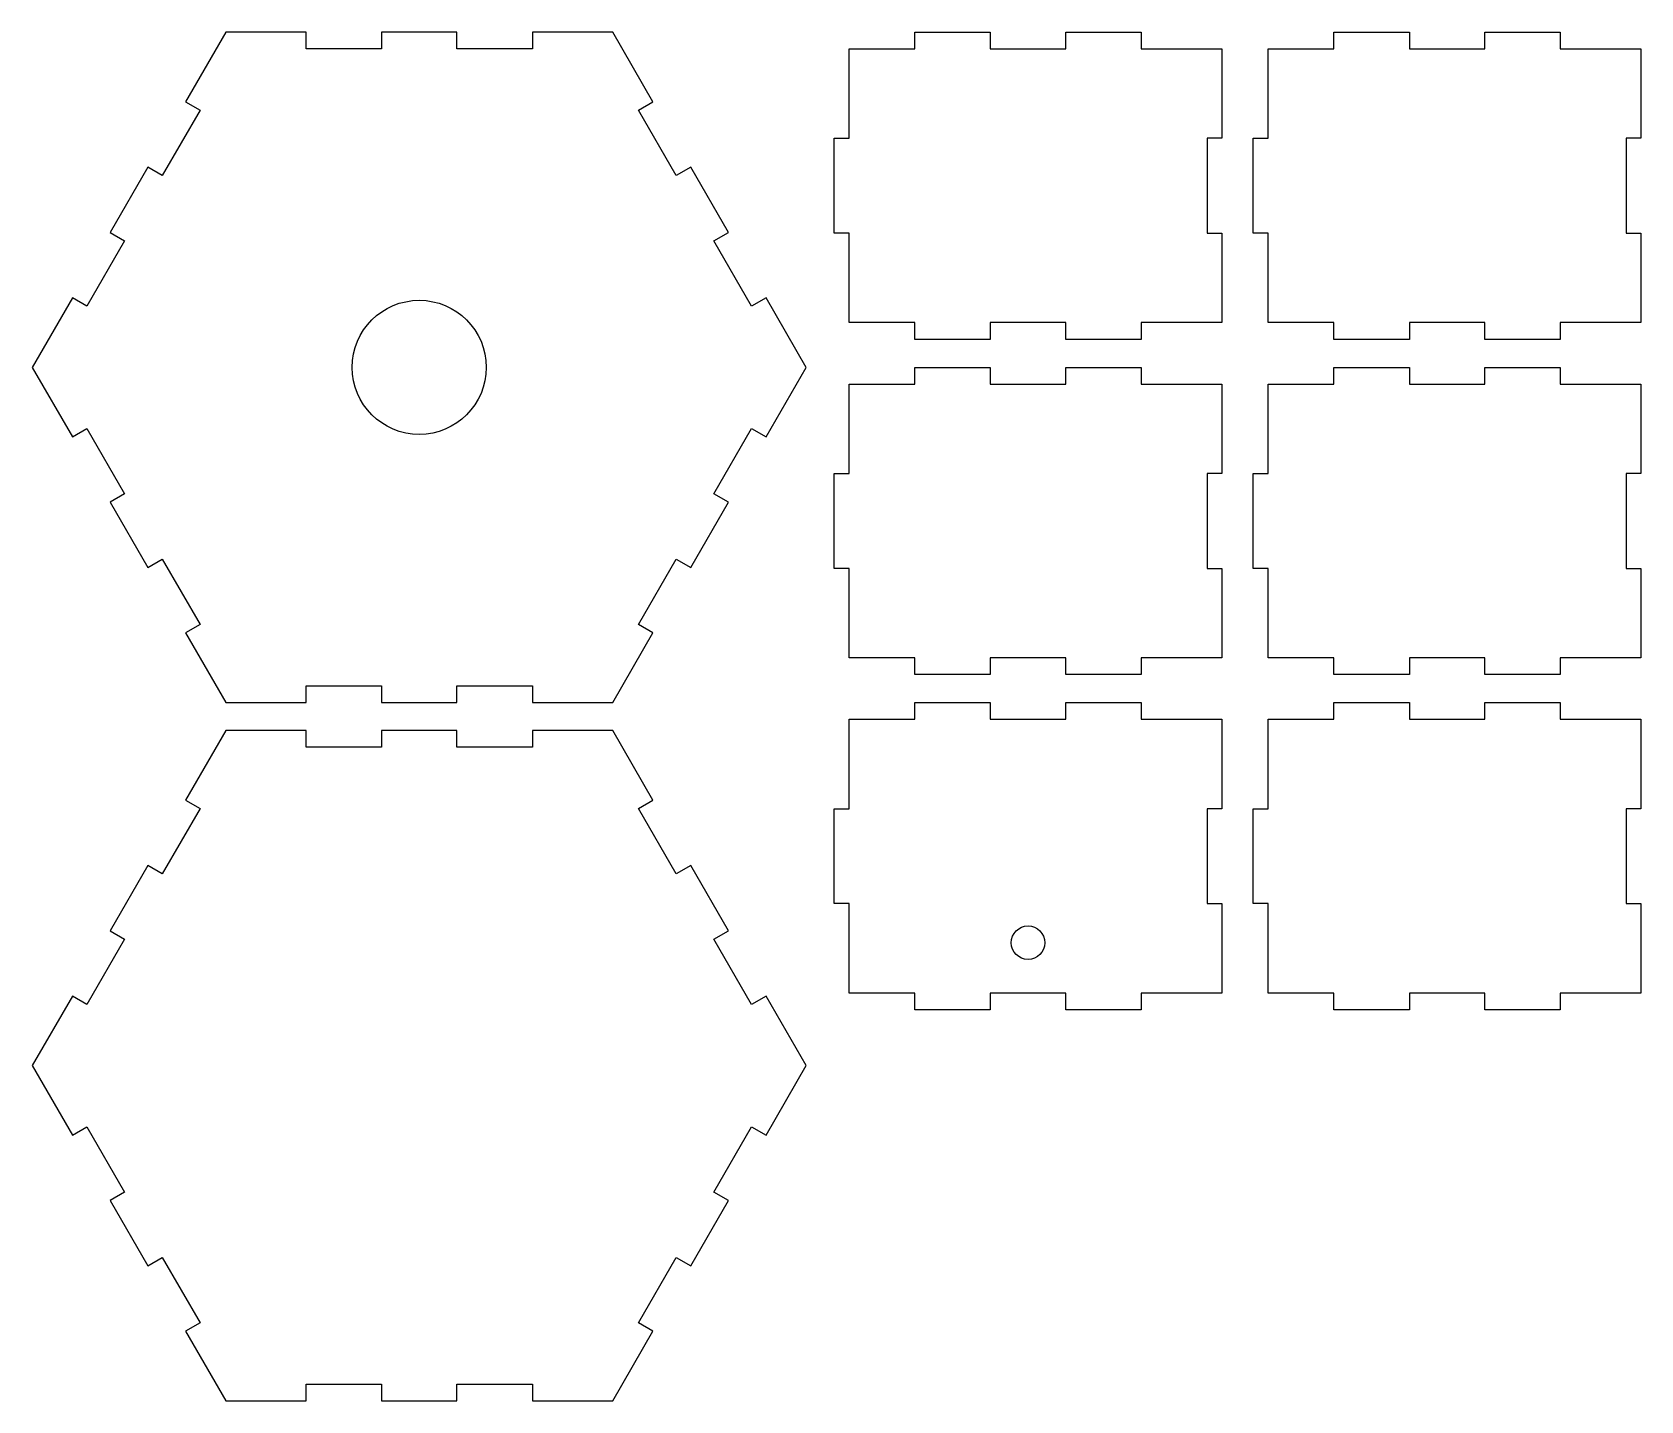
# Model space of a CAD drawing. Header units: millimetres. Extents: x 0 to 288, y 0 to 245.
import ezdxf

# ---------------------------------------------------------------- set-up
doc = ezdxf.new("R2010")
doc.units = ezdxf.units.MM

msp = doc.modelspace()

# ---------------------------------------------------------------- linework, layer by layer
at = {"color": 4}
for points in [[(34.64, 125), (49.03, 125), (49.03, 128), (62.53, 128), (62.53, 125), (76.03, 125), (76.03, 128), (89.53, 128), (89.53, 125), (103.92, 125), (111.12, 137.46), (108.52, 138.96), (115.27, 150.65), (117.87, 149.15), (124.62, 160.85), (122.02, 162.35), (128.77, 174.04), (131.37, 172.54), (138.56, 185), (131.37, 197.46), (128.77, 195.96), (122.02, 207.65), (124.62, 209.15), (117.87, 220.85), (115.27, 219.35), (108.52, 231.04), (111.12, 232.54), (103.92, 245), (89.53, 245), (89.53, 242), (76.03, 242), (76.03, 245), (62.53, 245), (62.53, 242), (49.03, 242), (49.03, 245), (34.64, 245), (27.45, 232.54), (30.04, 231.04), (23.29, 219.35), (20.7, 220.85), (13.95, 209.15), (16.54, 207.65), (9.79, 195.96), (7.2, 197.46), (0, 185), (7.2, 172.54), (9.79, 174.04), (16.54, 162.35), (13.95, 160.85), (20.7, 149.15), (23.29, 150.65), (30.04, 138.96), (27.45, 137.46)], [(146.21, 242), (158, 242), (158, 245), (171.5, 245), (171.5, 242), (185, 242), (185, 245), (198.5, 245), (198.5, 242), (212.93, 242), (212.93, 226), (210.29, 226), (210.29, 209), (212.93, 209), (212.93, 193), (198.5, 193), (198.5, 190), (185, 190), (185, 193), (171.5, 193), (171.5, 190), (158, 190), (158, 193), (146.21, 193), (146.21, 209), (143.56, 209), (143.56, 226), (146.21, 226)], [(221.21, 242), (233, 242), (233, 245), (246.5, 245), (246.5, 242), (260, 242), (260, 245), (273.5, 245), (273.5, 242), (287.93, 242), (287.93, 226), (285.29, 226), (285.29, 209), (287.93, 209), (287.93, 193), (273.5, 193), (273.5, 190), (260, 190), (260, 193), (246.5, 193), (246.5, 190), (233, 190), (233, 193), (221.21, 193), (221.21, 209), (218.56, 209), (218.56, 226), (221.21, 226)], [(146.21, 182), (158, 182), (158, 185), (171.5, 185), (171.5, 182), (185, 182), (185, 185), (198.5, 185), (198.5, 182), (212.93, 182), (212.93, 166), (210.29, 166), (210.29, 149), (212.93, 149), (212.93, 133), (198.5, 133), (198.5, 130), (185, 130), (185, 133), (171.5, 133), (171.5, 130), (158, 130), (158, 133), (146.21, 133), (146.21, 149), (143.56, 149), (143.56, 166), (146.21, 166)], [(221.21, 182), (233, 182), (233, 185), (246.5, 185), (246.5, 182), (260, 182), (260, 185), (273.5, 185), (273.5, 182), (287.93, 182), (287.93, 166), (285.29, 166), (285.29, 149), (287.93, 149), (287.93, 133), (273.5, 133), (273.5, 130), (260, 130), (260, 133), (246.5, 133), (246.5, 130), (233, 130), (233, 133), (221.21, 133), (221.21, 149), (218.56, 149), (218.56, 166), (221.21, 166)], [(146.21, 122), (158, 122), (158, 125), (171.5, 125), (171.5, 122), (185, 122), (185, 125), (198.5, 125), (198.5, 122), (212.93, 122), (212.93, 106), (210.29, 106), (210.29, 89), (212.93, 89), (212.93, 73), (198.5, 73), (198.5, 70), (185, 70), (185, 73), (171.5, 73), (171.5, 70), (158, 70), (158, 73), (146.21, 73), (146.21, 89), (143.56, 89), (143.56, 106), (146.21, 106)], [(221.21, 122), (233, 122), (233, 125), (246.5, 125), (246.5, 122), (260, 122), (260, 125), (273.5, 125), (273.5, 122), (287.93, 122), (287.93, 106), (285.29, 106), (285.29, 89), (287.93, 89), (287.93, 73), (273.5, 73), (273.5, 70), (260, 70), (260, 73), (246.5, 73), (246.5, 70), (233, 70), (233, 73), (221.21, 73), (221.21, 89), (218.56, 89), (218.56, 106), (221.21, 106)], [(34.64, 0), (49.03, 0), (49.03, 3), (62.53, 3), (62.53, 0), (76.03, 0), (76.03, 3), (89.53, 3), (89.53, 0), (103.92, 0), (111.12, 12.46), (108.52, 13.96), (115.27, 25.65), (117.87, 24.15), (124.62, 35.85), (122.02, 37.35), (128.77, 49.04), (131.37, 47.54), (138.56, 60), (131.37, 72.46), (128.77, 70.96), (122.02, 82.65), (124.62, 84.15), (117.87, 95.85), (115.27, 94.35), (108.52, 106.04), (111.12, 107.54), (103.92, 120), (89.53, 120), (89.53, 117), (76.03, 117), (76.03, 120), (62.53, 120), (62.53, 117), (49.03, 117), (49.03, 120), (34.64, 120), (27.45, 107.54), (30.04, 106.04), (23.29, 94.35), (20.7, 95.85), (13.95, 84.15), (16.54, 82.65), (9.79, 70.96), (7.2, 72.46), (0, 60), (7.2, 47.54), (9.79, 49.04), (16.54, 37.35), (13.95, 35.85), (20.7, 24.15), (23.29, 25.65), (30.04, 13.96), (27.45, 12.46)]]:
    msp.add_lwpolyline(points, close=True, dxfattribs=at)
for centre, radius in [((69.28, 185), 12), ((178.25, 82), 3)]:
    msp.add_circle(centre, radius, dxfattribs=at)

doc.saveas('drawing.dxf')
